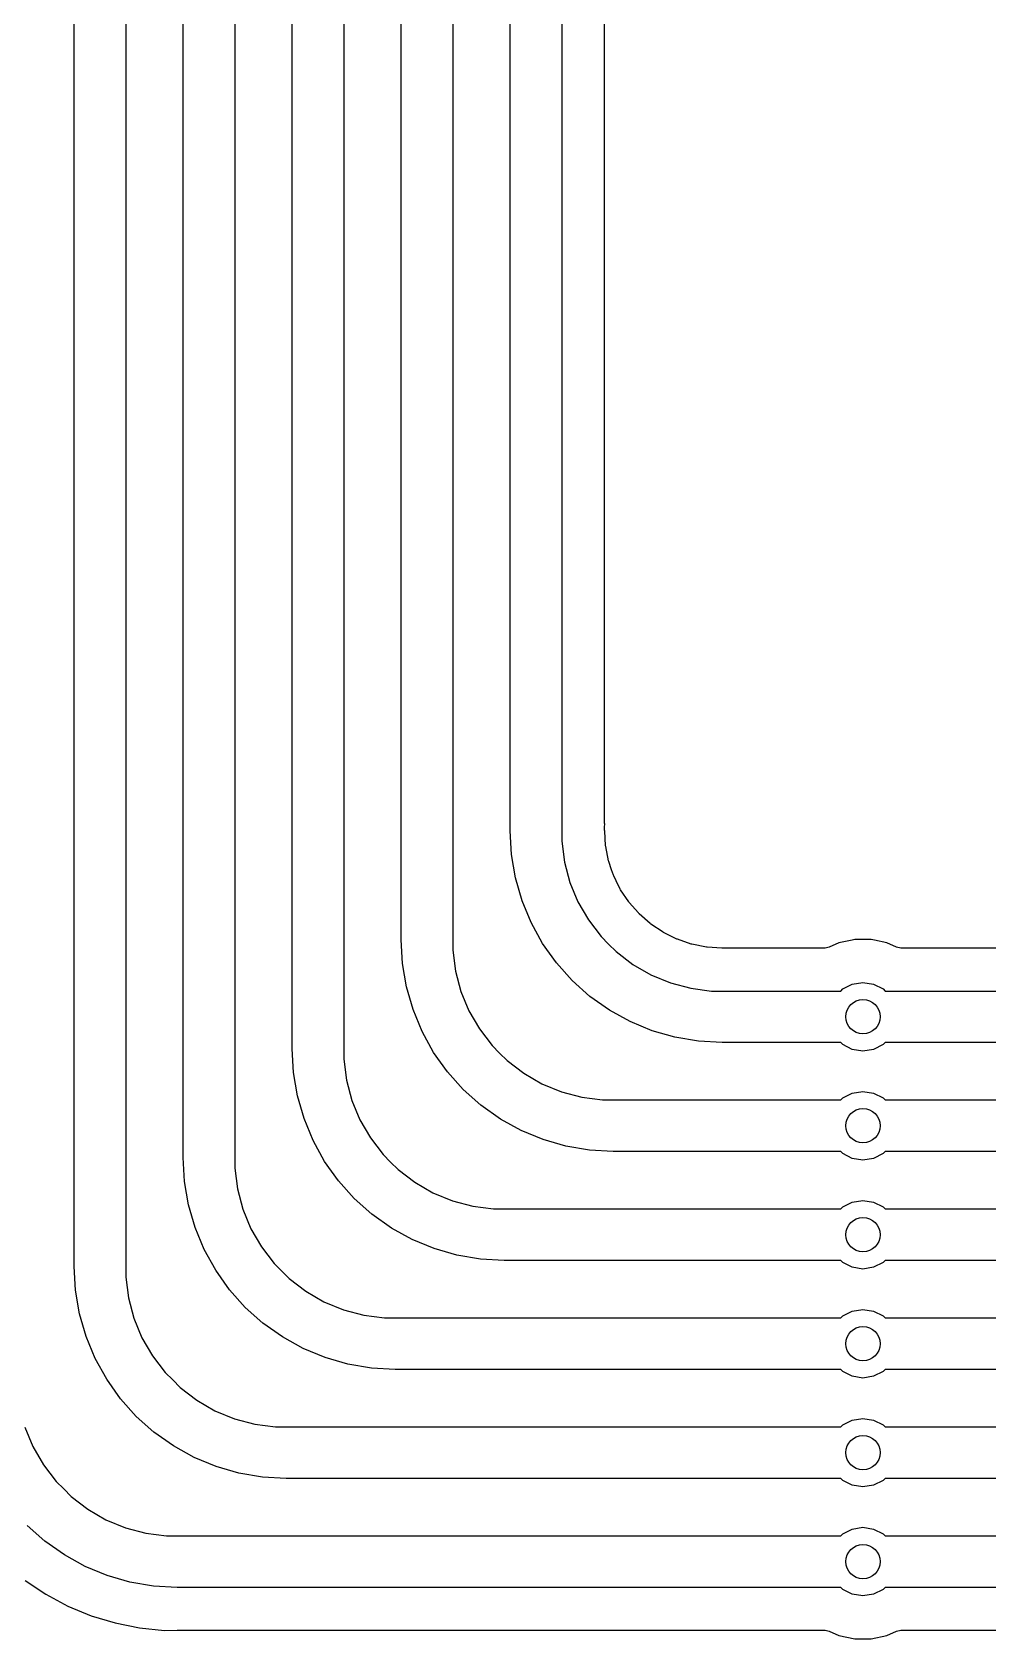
# Model space of a CAD drawing. Extents: x 68 to 346, y -197 to -84.
# Drawn here: x 197.33 to 208.47, y -130.44 to -111.72 of the extents above; entities that cross this region are included whole.
import ezdxf

# ---------------------------------------------------------------- set-up
doc = ezdxf.new("R2010")
doc.units = 0
doc.layers.add('BLACK', color=7, linetype='CONTINUOUS')

msp = doc.modelspace()

# ---------------------------------------------------------------- linework, layer by layer
at = {"layer": 'BLACK', "linetype": 'CONTINUOUS'}
for p, q in [((202.9, -121.022), (202.9, -106.308)), ((203.5, -106.308), (203.5, -121.022)), ((201.63, -122.292), (201.63, -107.578)), ((202.23, -107.578), (202.23, -122.292)), ((200.36, -123.562), (200.36, -108.848)), ((200.96, -108.848), (200.96, -123.562)), ((204, -120.938), (204, -109.22)), ((199.09, -124.832), (199.09, -110.118)), ((199.69, -110.118), (199.69, -124.832)), ((197.82, -126.102), (197.82, -111.388)), ((198.42, -111.388), (198.42, -126.102)), ((204, -120.984), (204.001, -120.938)), ((204.001, -120.938), (204, -120.938)), ((202.916, -121.298), (202.9, -121.022)), ((202.9, -121.022), (202.9, -121.022)), ((203.5, -121.022), (203.5, -121.022)), ((203.5, -121.022), (203.5, -121.022)), ((203.5, -121.022), (203.5, -121.144)), ((203.5, -121.144), (203.532, -121.387)), ((204, -121.02), (204, -120.984)), ((204.001, -121.024), (204, -121.02)), ((204.012, -121.196), (204.001, -121.024)), ((202.962, -121.571), (202.916, -121.298)), ((204.013, -121.204), (204.012, -121.196)), ((204.046, -121.372), (204.013, -121.204)), ((203.532, -121.387), (203.595, -121.624)), ((204.048, -121.38), (204.046, -121.372)), ((204.081, -121.477), (204.048, -121.38)), ((204.102, -121.539), (204.081, -121.477)), ((203.039, -121.837), (202.962, -121.571)), ((203.595, -121.624), (203.689, -121.85)), ((204.103, -121.541), (204.102, -121.539)), ((204.106, -121.549), (204.103, -121.541)), ((204.134, -121.604), (204.106, -121.549)), ((204.182, -121.702), (204.134, -121.604)), ((204.186, -121.709), (204.182, -121.702)), ((204.281, -121.851), (204.186, -121.709)), ((203.144, -122.093), (203.039, -121.837)), ((203.689, -121.85), (203.811, -122.062)), ((204.286, -121.858), (204.281, -121.851)), ((204.393, -121.98), (204.286, -121.858)), ((203.811, -122.062), (203.961, -122.256)), ((204.398, -121.986), (204.393, -121.98)), ((204.404, -121.992), (204.398, -121.986)), ((204.532, -122.104), (204.404, -121.992)), ((203.278, -122.335), (203.144, -122.093)), ((203.961, -122.256), (204.047, -122.343)), ((204.539, -122.109), (204.532, -122.104)), ((204.681, -122.204), (204.539, -122.109)), ((204.688, -122.208), (204.681, -122.204)), ((204.803, -122.265), (204.688, -122.208)), ((204.841, -122.284), (204.803, -122.265)), ((201.646, -122.568), (201.63, -122.292)), ((201.63, -122.292), (201.63, -122.292)), ((202.23, -122.292), (202.23, -122.292)), ((202.23, -122.292), (202.23, -122.292)), ((202.23, -122.292), (202.23, -122.414)), ((202.23, -122.414), (202.262, -122.657)), ((203.438, -122.561), (203.278, -122.335)), ((204.047, -122.343), (204.047, -122.343)), ((204.047, -122.343), (204.134, -122.429)), ((204.134, -122.429), (204.328, -122.579)), ((204.849, -122.287), (204.841, -122.284)), ((205.01, -122.342), (204.849, -122.287)), ((205.018, -122.344), (205.01, -122.342)), ((205.186, -122.377), (205.018, -122.344)), ((205.194, -122.378), (205.186, -122.377)), ((205.366, -122.389), (205.194, -122.378)), ((205.37, -122.389), (205.366, -122.389)), ((205.455, -122.389), (205.37, -122.389)), ((206.568, -122.389), (205.455, -122.389)), ((205.455, -122.389), (205.455, -122.389)), ((206.618, -122.379), (206.568, -122.389)), ((206.73, -122.329), (206.618, -122.379)), ((206.883, -122.296), (206.73, -122.329)), ((206.73, -122.329), (206.73, -122.329)), ((206.915, -122.289), (206.883, -122.296)), ((207.105, -122.289), (206.915, -122.289)), ((207.144, -122.298), (207.105, -122.289)), ((207.29, -122.329), (207.144, -122.298)), ((207.402, -122.379), (207.29, -122.329)), ((207.29, -122.329), (207.29, -122.329)), ((207.452, -122.389), (207.402, -122.379)), ((208.565, -122.389), (207.452, -122.389)), ((201.692, -122.841), (201.646, -122.568)), ((203.623, -122.767), (203.438, -122.561)), ((204.328, -122.579), (204.54, -122.701)), ((202.262, -122.657), (202.325, -122.894)), ((203.829, -122.952), (203.623, -122.767)), ((203.623, -122.767), (203.623, -122.767)), ((204.54, -122.701), (204.766, -122.795)), ((204.766, -122.795), (205.003, -122.858)), ((206.775, -122.866), (206.886, -122.81)), ((206.886, -122.81), (207.01, -122.79)), ((207.01, -122.79), (207.134, -122.81)), ((207.134, -122.81), (207.245, -122.866)), ((201.769, -123.107), (201.692, -122.841)), ((202.325, -122.894), (202.419, -123.12)), ((204.055, -123.112), (203.829, -122.952)), ((205.003, -122.858), (205.246, -122.89)), ((205.246, -122.89), (205.368, -122.89)), ((205.368, -122.89), (205.368, -122.89)), ((205.368, -122.89), (205.368, -122.89)), ((205.368, -122.89), (206.751, -122.89)), ((206.751, -122.89), (206.775, -122.866)), ((207.245, -122.866), (207.269, -122.89)), ((207.269, -122.89), (208.652, -122.89)), ((201.874, -123.363), (201.769, -123.107)), ((202.419, -123.12), (202.541, -123.332)), ((204.297, -123.246), (204.055, -123.112)), ((202.008, -123.605), (201.874, -123.363)), ((202.541, -123.332), (202.691, -123.526)), ((204.553, -123.352), (204.297, -123.246)), ((204.819, -123.428), (204.553, -123.352)), ((200.376, -123.838), (200.36, -123.562)), ((200.36, -123.562), (200.36, -123.562)), ((200.96, -123.562), (200.96, -123.562)), ((200.96, -123.562), (200.96, -123.562)), ((200.96, -123.562), (200.96, -123.684)), ((202.691, -123.526), (202.777, -123.613)), ((205.092, -123.474), (204.819, -123.428)), ((205.368, -123.49), (205.092, -123.474)), ((206.751, -123.49), (205.368, -123.49)), ((205.368, -123.49), (205.368, -123.49)), ((205.368, -123.49), (205.368, -123.49)), ((206.775, -123.514), (206.751, -123.49)), ((206.886, -123.57), (206.775, -123.514)), ((207.01, -123.59), (206.886, -123.57)), ((207.134, -123.57), (207.01, -123.59)), ((207.245, -123.514), (207.134, -123.57)), ((207.269, -123.49), (207.245, -123.514)), ((208.652, -123.49), (207.269, -123.49)), ((200.96, -123.684), (200.992, -123.927)), ((202.168, -123.831), (202.008, -123.605)), ((202.777, -123.613), (202.777, -123.613)), ((202.777, -123.613), (202.864, -123.699)), ((202.864, -123.699), (203.058, -123.849)), ((200.422, -124.111), (200.376, -123.838)), ((200.992, -123.927), (201.055, -124.164)), ((202.353, -124.037), (202.168, -123.831)), ((203.058, -123.849), (203.27, -123.971)), ((200.499, -124.377), (200.422, -124.111)), ((202.559, -124.222), (202.353, -124.037)), ((202.353, -124.037), (202.353, -124.037)), ((203.27, -123.971), (203.496, -124.065)), ((203.496, -124.065), (203.733, -124.128)), ((203.733, -124.128), (203.976, -124.16)), ((206.751, -124.16), (206.775, -124.136)), ((206.775, -124.136), (206.886, -124.08)), ((206.886, -124.08), (207.01, -124.06)), ((207.01, -124.06), (207.134, -124.08)), ((207.134, -124.08), (207.245, -124.136)), ((207.245, -124.136), (207.269, -124.16)), ((201.055, -124.164), (201.149, -124.39)), ((202.785, -124.382), (202.559, -124.222)), ((203.976, -124.16), (204.098, -124.16)), ((204.098, -124.16), (204.098, -124.16)), ((204.098, -124.16), (204.098, -124.16)), ((204.098, -124.16), (206.751, -124.16)), ((207.269, -124.16), (209.922, -124.16)), ((200.604, -124.633), (200.499, -124.377)), ((201.149, -124.39), (201.271, -124.602)), ((203.027, -124.516), (202.785, -124.382)), ((203.283, -124.622), (203.027, -124.516)), ((200.738, -124.875), (200.604, -124.633)), ((201.271, -124.602), (201.421, -124.796)), ((203.549, -124.698), (203.283, -124.622)), ((203.822, -124.744), (203.549, -124.698)), ((199.106, -125.108), (199.09, -124.832)), ((199.09, -124.832), (199.09, -124.832)), ((199.69, -124.832), (199.69, -124.832)), ((199.69, -124.832), (199.69, -124.832)), ((199.69, -124.832), (199.69, -124.954)), ((200.898, -125.101), (200.738, -124.875)), ((201.421, -124.796), (201.507, -124.883)), ((201.507, -124.883), (201.507, -124.883)), ((201.507, -124.883), (201.594, -124.969)), ((204.098, -124.76), (203.822, -124.744)), ((206.751, -124.76), (204.098, -124.76)), ((204.098, -124.76), (204.098, -124.76)), ((204.098, -124.76), (204.098, -124.76)), ((206.775, -124.784), (206.751, -124.76)), ((206.886, -124.84), (206.775, -124.784)), ((207.01, -124.86), (206.886, -124.84)), ((207.134, -124.84), (207.01, -124.86)), ((207.245, -124.784), (207.134, -124.84)), ((207.269, -124.76), (207.245, -124.784)), ((209.922, -124.76), (207.269, -124.76)), ((199.69, -124.954), (199.722, -125.197)), ((201.594, -124.969), (201.788, -125.119)), ((199.152, -125.381), (199.106, -125.108)), ((199.722, -125.197), (199.785, -125.434)), ((201.083, -125.307), (200.898, -125.101)), ((201.788, -125.119), (202, -125.241)), ((202, -125.241), (202.226, -125.335)), ((199.229, -125.647), (199.152, -125.381)), ((199.785, -125.434), (199.879, -125.66)), ((201.289, -125.492), (201.083, -125.307)), ((201.083, -125.307), (201.083, -125.307)), ((202.226, -125.335), (202.463, -125.398)), ((202.463, -125.398), (202.706, -125.43)), ((202.706, -125.43), (202.828, -125.43)), ((202.828, -125.43), (202.828, -125.43)), ((202.828, -125.43), (202.828, -125.43)), ((202.828, -125.43), (206.751, -125.43)), ((206.751, -125.43), (206.775, -125.406)), ((206.775, -125.406), (206.886, -125.35)), ((206.886, -125.35), (207.01, -125.33)), ((207.01, -125.33), (207.134, -125.35)), ((207.134, -125.35), (207.245, -125.406)), ((207.245, -125.406), (207.269, -125.43)), ((207.269, -125.43), (211.192, -125.43)), ((201.515, -125.652), (201.289, -125.492)), ((199.334, -125.903), (199.229, -125.647)), ((199.879, -125.66), (200.001, -125.872)), ((201.757, -125.786), (201.515, -125.652)), ((202.013, -125.892), (201.757, -125.786)), ((199.468, -126.145), (199.334, -125.903)), ((200.001, -125.872), (200.151, -126.066)), ((202.279, -125.968), (202.013, -125.892)), ((202.552, -126.014), (202.279, -125.968)), ((202.828, -126.03), (202.552, -126.014)), ((197.836, -126.378), (197.82, -126.102)), ((197.82, -126.102), (197.82, -126.102)), ((198.42, -126.102), (198.42, -126.102)), ((198.42, -126.102), (198.42, -126.102)), ((198.42, -126.102), (198.42, -126.224)), ((199.628, -126.371), (199.468, -126.145)), ((200.151, -126.066), (200.237, -126.153)), ((200.237, -126.153), (200.237, -126.153)), ((200.237, -126.153), (200.324, -126.239)), ((206.751, -126.03), (202.828, -126.03)), ((202.828, -126.03), (202.828, -126.03)), ((202.828, -126.03), (202.828, -126.03)), ((206.775, -126.054), (206.751, -126.03)), ((206.886, -126.11), (206.775, -126.054)), ((207.01, -126.13), (206.886, -126.11)), ((207.134, -126.11), (207.01, -126.13)), ((207.245, -126.054), (207.134, -126.11)), ((207.269, -126.03), (207.245, -126.054)), ((211.192, -126.03), (207.269, -126.03)), ((197.882, -126.651), (197.836, -126.378)), ((198.42, -126.224), (198.452, -126.467)), ((199.813, -126.577), (199.628, -126.371)), ((200.324, -126.239), (200.518, -126.389)), ((200.518, -126.389), (200.73, -126.511)), ((198.452, -126.467), (198.515, -126.704)), ((200.019, -126.762), (199.813, -126.577)), ((199.813, -126.577), (199.813, -126.577)), ((200.73, -126.511), (200.956, -126.605)), ((197.959, -126.917), (197.882, -126.651)), ((198.515, -126.704), (198.609, -126.93)), ((200.245, -126.922), (200.019, -126.762)), ((200.956, -126.605), (201.193, -126.668)), ((201.193, -126.668), (201.436, -126.7)), ((201.436, -126.7), (201.558, -126.7)), ((201.558, -126.7), (201.558, -126.7)), ((201.558, -126.7), (201.558, -126.7)), ((201.558, -126.7), (206.751, -126.7)), ((206.751, -126.7), (206.775, -126.676)), ((206.775, -126.676), (206.886, -126.62)), ((206.886, -126.62), (207.01, -126.6)), ((207.01, -126.6), (207.134, -126.62)), ((207.134, -126.62), (207.245, -126.676)), ((207.245, -126.676), (207.269, -126.7)), ((207.269, -126.7), (212.462, -126.7)), ((198.064, -127.173), (197.959, -126.917)), ((198.609, -126.93), (198.731, -127.142)), ((200.487, -127.056), (200.245, -126.922)), ((198.731, -127.142), (198.881, -127.336)), ((200.743, -127.162), (200.487, -127.056)), ((198.198, -127.415), (198.064, -127.173)), ((201.009, -127.238), (200.743, -127.162)), ((201.282, -127.284), (201.009, -127.238)), ((201.558, -127.3), (201.282, -127.284)), ((206.751, -127.3), (201.558, -127.3)), ((201.558, -127.3), (201.558, -127.3)), ((201.558, -127.3), (201.558, -127.3)), ((206.775, -127.324), (206.751, -127.3)), ((206.886, -127.38), (206.775, -127.324)), ((207.245, -127.324), (207.134, -127.38)), ((207.269, -127.3), (207.245, -127.324)), ((212.462, -127.3), (207.269, -127.3)), ((198.358, -127.641), (198.198, -127.415)), ((198.881, -127.336), (198.967, -127.423)), ((198.967, -127.423), (198.967, -127.423)), ((198.967, -127.423), (199.054, -127.509)), ((199.054, -127.509), (199.248, -127.659)), ((207.01, -127.4), (206.886, -127.38)), ((207.134, -127.38), (207.01, -127.4)), ((198.543, -127.847), (198.358, -127.641)), ((199.248, -127.659), (199.46, -127.781)), ((198.749, -128.032), (198.543, -127.847)), ((198.543, -127.847), (198.543, -127.847)), ((199.46, -127.781), (199.686, -127.875)), ((199.686, -127.875), (199.923, -127.938)), ((206.775, -127.946), (206.886, -127.89)), ((206.886, -127.89), (207.01, -127.87)), ((207.01, -127.87), (207.134, -127.89)), ((207.134, -127.89), (207.245, -127.946)), ((197.245, -127.974), (197.339, -128.2)), ((198.975, -128.192), (198.749, -128.032)), ((199.923, -127.938), (200.166, -127.97)), ((200.166, -127.97), (200.288, -127.97)), ((200.288, -127.97), (200.288, -127.97)), ((200.288, -127.97), (200.288, -127.97)), ((200.288, -127.97), (206.751, -127.97)), ((206.751, -127.97), (206.775, -127.946)), ((207.245, -127.946), (207.269, -127.97)), ((207.269, -127.97), (213.732, -127.97)), ((197.339, -128.2), (197.461, -128.412)), ((199.217, -128.326), (198.975, -128.192)), ((197.461, -128.412), (197.611, -128.606)), ((199.473, -128.432), (199.217, -128.326)), ((199.739, -128.508), (199.473, -128.432)), ((197.611, -128.606), (197.697, -128.693)), ((200.012, -128.554), (199.739, -128.508)), ((200.288, -128.57), (200.012, -128.554)), ((206.751, -128.57), (200.288, -128.57)), ((200.288, -128.57), (200.288, -128.57)), ((200.288, -128.57), (200.288, -128.57)), ((206.775, -128.594), (206.751, -128.57)), ((206.886, -128.65), (206.775, -128.594)), ((207.245, -128.594), (207.134, -128.65)), ((207.269, -128.57), (207.245, -128.594)), ((213.732, -128.57), (207.269, -128.57)), ((197.697, -128.693), (197.697, -128.693)), ((197.697, -128.693), (197.784, -128.779)), ((197.784, -128.779), (197.978, -128.929)), ((207.01, -128.67), (206.886, -128.65)), ((207.134, -128.65), (207.01, -128.67)), ((197.978, -128.929), (198.19, -129.051)), ((197.479, -129.302), (197.273, -129.117)), ((198.19, -129.051), (198.416, -129.145)), ((198.416, -129.145), (198.653, -129.208)), ((206.775, -129.216), (206.886, -129.16)), ((206.886, -129.16), (207.01, -129.14)), ((207.01, -129.14), (207.134, -129.16)), ((207.134, -129.16), (207.245, -129.216)), ((197.705, -129.462), (197.479, -129.302)), ((198.653, -129.208), (198.896, -129.24)), ((198.896, -129.24), (199.018, -129.24)), ((199.018, -129.24), (199.018, -129.24)), ((199.018, -129.24), (199.018, -129.24)), ((199.018, -129.24), (206.751, -129.24)), ((206.751, -129.24), (206.775, -129.216)), ((207.245, -129.216), (207.269, -129.24)), ((207.269, -129.24), (215.002, -129.24)), ((197.947, -129.596), (197.705, -129.462)), ((197.248, -129.759), (197.49, -129.921)), ((198.203, -129.702), (197.947, -129.596)), ((198.469, -129.778), (198.203, -129.702)), ((197.49, -129.921), (197.49, -129.921)), ((197.49, -129.921), (197.49, -129.921)), ((197.49, -129.921), (197.747, -130.059)), ((198.742, -129.824), (198.469, -129.778)), ((199.018, -129.84), (198.742, -129.824)), ((206.751, -129.84), (199.018, -129.84)), ((199.018, -129.84), (199.018, -129.84)), ((199.018, -129.84), (199.018, -129.84)), ((206.775, -129.864), (206.751, -129.84)), ((206.886, -129.92), (206.775, -129.864)), ((207.01, -129.94), (206.886, -129.92)), ((207.134, -129.92), (207.01, -129.94)), ((207.245, -129.864), (207.134, -129.92)), ((207.269, -129.84), (207.245, -129.864)), ((215.002, -129.84), (207.269, -129.84)), ((197.747, -130.059), (198.017, -130.17)), ((198.017, -130.17), (198.296, -130.255)), ((198.296, -130.255), (198.582, -130.312)), ((198.582, -130.312), (198.872, -130.341)), ((198.872, -130.341), (199.018, -130.34)), ((199.018, -130.34), (206.568, -130.34)), ((206.568, -130.34), (206.618, -130.351)), ((206.618, -130.351), (206.73, -130.401)), ((206.73, -130.401), (206.73, -130.401)), ((206.73, -130.401), (206.915, -130.44)), ((206.915, -130.44), (206.915, -130.44)), ((206.915, -130.44), (207.105, -130.44)), ((207.105, -130.44), (207.29, -130.401)), ((207.105, -130.44), (207.105, -130.44)), ((207.29, -130.401), (207.402, -130.351)), ((207.402, -130.351), (207.452, -130.34)), ((207.452, -130.34), (215.049, -130.34))]:
    msp.add_line(p, q, dxfattribs=at)
at = {"layer": 'BLACK'}
for centre in [(207.01, -123.19), (207.01, -124.46), (207.01, -125.73), (207.01, -127), (207.01, -128.27), (207.01, -129.54)]:
    msp.add_circle(centre, 0.2, dxfattribs=at)

doc.saveas('drawing.dxf')
